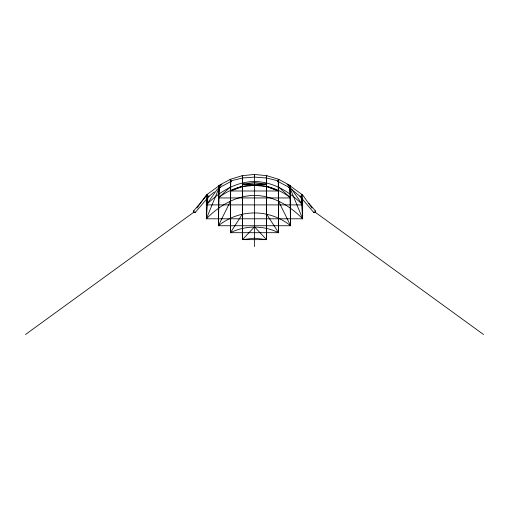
<?xml version="1.0" encoding="UTF-8"?>
<svg xmlns="http://www.w3.org/2000/svg" width="509" height="509" viewBox="0 0 509 509"><rect width="100%" height="100%" fill="white"/><g stroke="black" fill="none" stroke-linecap="round" stroke-linejoin="round"><path stroke-width="0.76" d="M231.932 180.58L242.462 178.029L254.5 177.094L266.538 178.029L266.538 239.644L242.462 239.644L242.494 177.546L242.15 175.713L242.551 176.26M278.576 180.943L278.576 232.696L230.424 232.696L230.723 181.14M287.07 184.678L290.614 186.237L290.614 225.742C269.356 208.684 239.644 208.684 218.386 225.742L219.284 187.255L218.386 197.944L290.614 197.944L289.761 187.242L290.614 225.742L218.386 225.742L218.386 186.237L221.93 184.678M230.698 181.815L230.424 190.996L278.576 190.996L278.302 181.815M254.366 176.356L254.379 176.718M266.379 177.412L266.385 177.902M290.614 186.237L302.651 194.998L302.651 218.794L206.349 218.794L207.882 196.614M254.379 174.466L254.411 176.699M266.131 177.412L266.213 177.845L266.831 175.707L278.601 179.283L277.978 181.42L277.908 180.924M254.627 176.687L254.634 176.356M266.474 176.33L266.627 175.662L266.417 177.876M207.672 197.333L206.349 204.898L302.651 204.898L301.328 197.333M242.621 177.889L242.621 177.412M278.162 179.97L278.582 179.276M301.118 196.614L302.651 218.794C289.882 205.801 273.193 195.583 254.5 195.411C235.807 195.583 219.118 205.801 206.349 218.794L220.251 184.996M266.449 176.26L266.85 175.713M218.386 225.742L230.749 200.54M278.277 181.14L278.576 232.696C263.49 225.239 245.51 225.239 230.424 232.696L242.519 213.901M217.559 188.845L206.349 204.898C219.118 191.906 235.807 181.681 254.5 181.509C273.193 181.681 289.882 191.906 302.651 204.898L291.441 188.845M196.989 208.098L206.349 194.998L218.386 186.237M193.426 211.152L207.055 195.132M195.195 212.533L208.824 196.512M242.169 175.707L230.405 179.283L231.041 181.42L231.092 180.924M242.462 178.029L242.462 239.644L254.506 226.817L266.538 239.644L266.506 177.546L266.531 186.587L278.576 190.996L266.481 186.103M230.749 186.638L218.386 197.944C239.644 180.886 269.356 180.886 290.614 197.944L278.251 186.638M208.639 196.646L214.321 191.976M25.45 334.54L194.311 211.846M218.806 185.518L230.227 179.384M219.805 187.452L231.226 181.319M242.519 186.103L230.424 190.996L242.469 186.587L266.538 184.048L266.531 186.587L242.462 184.048L242.469 186.587L242.373 175.65L242.526 176.33M230.399 179.283L230.838 179.97M242.462 239.644L254.5 238.174L266.538 239.644M242.379 175.643L254.385 174.46L254.481 174.81L254.595 174.479L266.621 175.643M266.538 178.029L277.068 180.58M278.773 179.384L290.194 185.518M277.774 181.319L289.195 187.452M314.689 211.846L483.55 334.54M288.978 187.287L300.412 196.678M308.759 203.142L315.574 211.152M300.176 196.512L313.805 212.533M302.651 194.998L312.011 208.098M266.481 213.901L278.576 232.696M278.251 200.54L290.614 225.742M254.589 176.699L254.621 174.479M242.583 177.876L242.869 177.412M288.749 184.996L302.651 218.794M254.5 175.592L254.5 246.591M230.424 180.943L230.424 232.696M206.349 194.998L206.349 218.794M278.188 179.836A1.088 0.344 -61.8 0 1 278.868 179.594A1.088 0.344 -61.8 0 1 278.213 181.045A1.088 0.344 -61.8 0 1 277.685 180.943M289.112 187.077A1.088 0.344 -61.8 0 0 289.551 187.274A1.088 0.344 -61.8 0 0 290.27 185.931A1.088 0.344 -61.8 0 0 289.863 185.67A1.082 0.439 -50.6 0 1 290.442 186.027A1.082 0.439 -50.6 0 1 289.532 187.223A1.082 0.439 -50.6 0 1 288.94 186.981M300.335 196.207A1.082 0.439 -50.6 0 0 300.883 196.576A1.082 0.439 -50.6 0 0 301.818 195.297A1.082 0.439 -50.6 0 0 301.099 195.17A1.126 0.534 -40.4 0 1 301.983 195.373A1.126 0.534 -40.4 0 1 300.889 196.557A1.126 0.534 -40.4 0 1 300.17 196.162M219.888 187.077A1.088 0.344 61.8 0 1 219.449 187.274A1.088 0.344 61.8 0 1 218.73 185.931A1.088 0.344 61.8 0 1 219.137 185.67A1.082 0.439 50.6 0 0 218.558 186.014A1.082 0.439 50.6 0 0 219.449 187.217A1.082 0.439 50.6 0 0 220.06 186.994M231.315 180.943A1.088 0.344 61.8 0 1 230.787 181.045A1.088 0.344 61.8 0 1 230.132 179.594A1.088 0.344 61.8 0 1 230.812 179.836M195.112 211.973A1.126 0.534 40.4 0 1 194.718 212.66A1.126 0.534 40.4 0 1 193.452 211.604A1.126 0.534 40.4 0 1 194.024 211.063M208.798 196.067A1.126 0.534 40.4 0 1 208.181 196.589A1.126 0.534 40.4 0 1 207.023 195.399A1.126 0.534 40.4 0 1 207.914 195.157A1.082 0.439 50.6 0 0 207.182 195.297A1.082 0.439 50.6 0 0 208.136 196.589A1.082 0.439 50.6 0 0 208.645 196.169M314.988 211.057A1.126 0.534 -40.4 0 1 315.548 211.598A1.126 0.534 -40.4 0 1 314.308 212.654A1.126 0.534 -40.4 0 1 313.862 212.018M254.5 182.578L242.462 184.048L266.538 184.048L254.5 182.578"/></g></svg>
